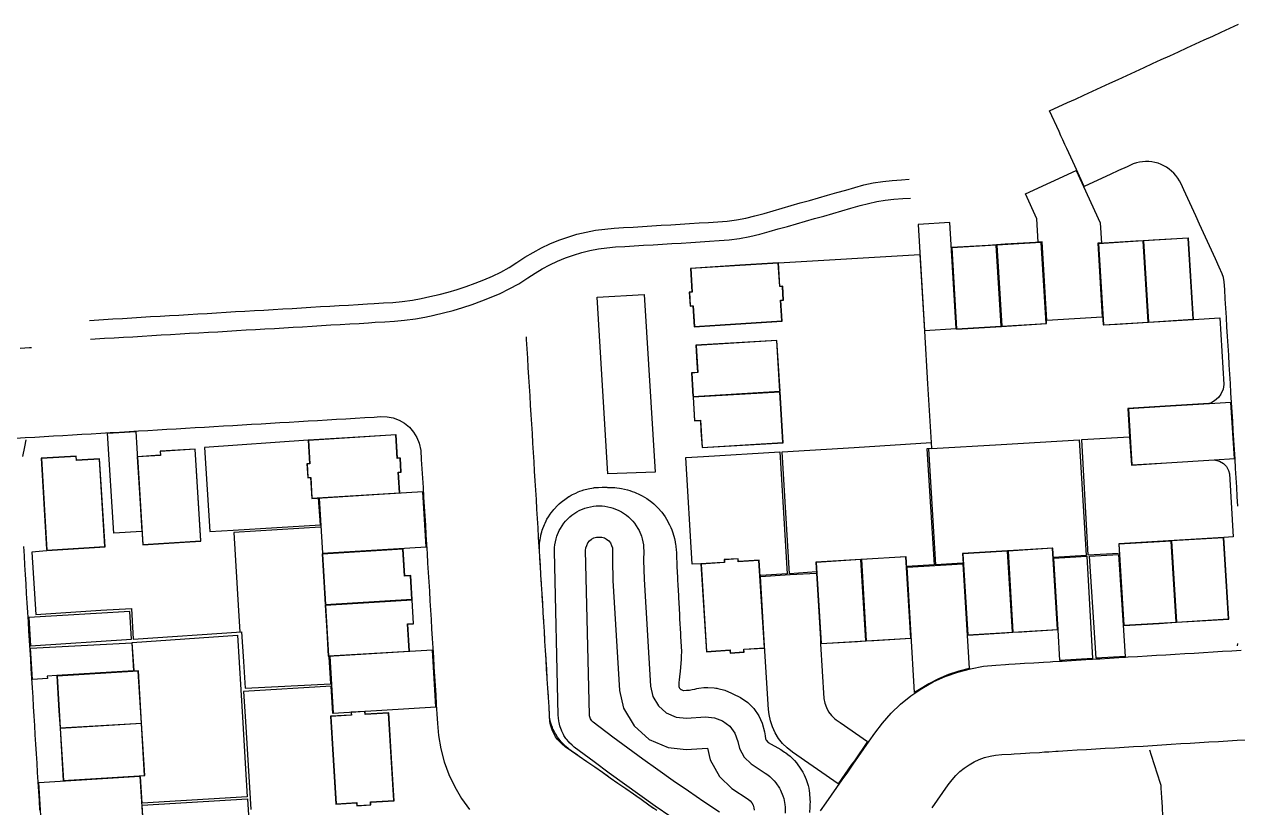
# Model space of a CAD drawing. Header units: metres. Extents: x 347065 to 347457, y 390101 to 390553.
# Drawn here: x 347131.3 to 347259.7, y 390384.8 to 390467.8 of the extents above; entities that cross this region are included whole.
import ezdxf

# ---------------------------------------------------------------- set-up
doc = ezdxf.new("R2010")
doc.units = ezdxf.units.M
for name, color, linetype in [('3D_LINES', 130, 'Continuous'), ('PLOTS EXTERNAL LEVEL', 3, 'Continuous'), ('PLOTS FFL', 1, 'Continuous')]:
    doc.layers.add(name, color=color, linetype=linetype)

msp = doc.modelspace()

# ---------------------------------------------------------------- linework, layer by layer
at = {"layer": '3D_LINES'}
for points in [[(347259.75, 390416.79, 45.98), (347259.69, 390417.79, 45.98), (347259.63, 390418.79, 45.98), (347259.57, 390419.78, 45.98), (347259.51, 390420.78, 45.97), (347259.45, 390421.78, 45.97), (347259.38, 390422.78, 45.96), (347259.32, 390423.78, 45.96), (347259.26, 390424.78, 45.95), (347259.2, 390425.77, 45.94), (347259.14, 390426.77, 45.93), (347259.08, 390427.77, 45.92), (347259.02, 390428.77, 45.9), (347258.96, 390429.77, 45.89), (347258.9, 390430.76, 45.88), (347258.84, 390431.76, 45.87), (347258.78, 390432.76, 45.85), (347258.72, 390433.76, 45.84), (347258.66, 390434.76, 45.83), (347258.59, 390435.76, 45.82), (347258.53, 390436.75, 45.8), (347258.47, 390437.75, 45.79), (347258.41, 390438.75, 45.78), (347258.35, 390439.74, 45.77), (347258.3, 390440.53, 45.75), (347258.22, 390440.98, 45.74), (347258.09, 390441.4, 45.73), (347257.78, 390442.09, 45.72), (347257.37, 390442.99, 45.7), (347256.95, 390443.9, 45.69), (347256.53, 390444.81, 45.68), (347256.12, 390445.72, 45.67), (347255.7, 390446.63, 45.65), (347255.28, 390447.54, 45.64), (347254.87, 390448.45, 45.63), (347254.45, 390449.36, 45.62), (347254.03, 390450.27, 45.6), (347253.74, 390450.91, 45.59), (347253.57, 390451.24, 45.59), (347253.39, 390451.52, 45.58), (347253.19, 390451.79, 45.56), (347252.97, 390452.04, 45.55), (347252.73, 390452.27, 45.53), (347252.48, 390452.48, 45.51), (347252.2, 390452.67, 45.49), (347251.91, 390452.83, 45.47), (347251.61, 390452.97, 45.46), (347251.3, 390453.09, 45.44), (347250.97, 390453.18, 45.42), (347250.65, 390453.24, 45.4), (347250.32, 390453.27, 45.38), (347249.98, 390453.27, 45.37), (347249.65, 390453.25, 45.35), (347249.32, 390453.2, 45.33), (347249, 390453.13, 45.31), (347248.67, 390453.02, 45.3), (347248.38, 390452.9, 45.28), (347248.02, 390452.73, 45.26), (347247.12, 390452.32, 45.23), (347246.21, 390451.9, 45.19), (347245.39, 390451.53, 45.16), (347243.48, 390450.65, 45.16), (347242.48, 390452.83, 45.17), (347242.27, 390453.29, 45.18), (347242.06, 390453.74, 45.19), (347241.85, 390454.2, 45.2), (347241.65, 390454.65, 45.22), (347241.44, 390455.1, 45.2), (347241.23, 390455.56, 45.19), (347241.02, 390456.01, 45.18), (347240.81, 390456.47, 45.17), (347239.81, 390458.65, 45.16), (347241.72, 390459.52, 45.16), (347242.54, 390459.9, 45.19), (347243.45, 390460.32, 45.23), (347244.36, 390460.73, 45.26), (347245.27, 390461.15, 45.3), (347246.18, 390461.57, 45.34), (347247.08, 390461.98, 45.37), (347247.99, 390462.4, 45.41), (347248.9, 390462.82, 45.44), (347249.81, 390463.23, 45.48), (347250.72, 390463.65, 45.52), (347251.63, 390464.07, 45.55), (347252.54, 390464.48, 45.59), (347253.45, 390464.9, 45.62), (347254.36, 390465.32, 45.66), (347255.27, 390465.73, 45.69), (347256.18, 390466.15, 45.73), (347257.08, 390466.57, 45.77), (347257.99, 390466.98, 45.8), (347258.9, 390467.4, 45.84), (347259.81, 390467.82, 45.87)], [(347237.25, 390449.86, 45.16), (347242.63, 390452.33, 45.16), (347245.17, 390446.77, 45.43), (347245.3, 390444.64, 45.55), (347244.91, 390444.62, 45.55), (347245.38, 390436.79, 45.55), (347239.52, 390436.43, 45.15), (347239.01, 390444.76, 45.15), (347238.62, 390444.74, 45.15), (347238.47, 390447.2, 45.16), (347237.25, 390449.86, 45.16)], [(347174.2, 390438.97, 43.86), (347175.17, 390439.19, 43.87), (347176.14, 390439.45, 43.87), (347177.09, 390439.73, 43.86), (347178.04, 390440.04, 43.84), (347178.98, 390440.38, 43.83), (347179.9, 390440.75, 43.82), (347180.82, 390441.15, 43.8), (347181.72, 390441.57, 43.79), (347182.59, 390442.04, 43.78), (347183.42, 390442.59, 43.76), (347184.26, 390443.15, 43.75), (347185.12, 390443.66, 43.74), (347186, 390444.14, 43.73), (347186.91, 390444.56, 43.71), (347187.84, 390444.95, 43.7), (347188.79, 390445.28, 43.71), (347189.75, 390445.57, 43.74), (347190.73, 390445.81, 43.77), (347191.72, 390446, 43.8), (347192.71, 390446.13, 43.83), (347193.71, 390446.22, 43.86), (347194.71, 390446.28, 43.89), (347195.71, 390446.34, 43.92), (347196.71, 390446.41, 43.95), (347197.71, 390446.47, 43.98), (347198.7, 390446.53, 44.01), (347199.7, 390446.59, 44.04), (347200.7, 390446.65, 44.07), (347201.7, 390446.71, 44.1), (347202.7, 390446.77, 44.13), (347203.69, 390446.83, 44.16), (347204.69, 390446.89, 44.19), (347205.68, 390446.98, 44.22), (347206.67, 390447.11, 44.25), (347207.65, 390447.29, 44.28), (347208.62, 390447.52, 44.31), (347209.58, 390447.79, 44.34), (347210.54, 390448.06, 44.37), (347211.5, 390448.34, 44.4), (347212.46, 390448.61, 44.43), (347213.42, 390448.89, 44.46), (347214.39, 390449.16, 44.49), (347215.35, 390449.44, 44.52), (347216.31, 390449.71, 44.55), (347217.27, 390449.99, 44.58), (347218.23, 390450.26, 44.61), (347219.19, 390450.54, 44.64), (347220.16, 390450.8, 44.67), (347221.14, 390451.01, 44.7), (347222.14, 390451.17, 44.73), (347223.14, 390451.28, 44.76), (347224.14, 390451.35, 44.79), (347224.95, 390451.4, 44.81)], [(347174.62, 390437.02, 43.81), (347175.65, 390437.25, 43.83), (347176.67, 390437.52, 43.84), (347177.69, 390437.82, 43.84), (347178.69, 390438.15, 43.84), (347179.69, 390438.51, 43.84), (347180.67, 390438.9, 43.83), (347181.64, 390439.32, 43.83), (347182.6, 390439.78, 43.83), (347183.62, 390440.32, 43.83), (347184.58, 390440.95, 43.81), (347185.33, 390441.46, 43.8), (347186.1, 390441.92, 43.79), (347186.9, 390442.35, 43.78), (347187.72, 390442.73, 43.76), (347188.56, 390443.08, 43.75), (347189.41, 390443.38, 43.76), (347190.28, 390443.64, 43.79), (347191.15, 390443.85, 43.82), (347192.04, 390444.02, 43.85), (347192.94, 390444.15, 43.88), (347193.84, 390444.23, 43.91), (347194.83, 390444.29, 43.94), (347195.83, 390444.35, 43.97), (347196.83, 390444.41, 44), (347197.83, 390444.47, 44.03), (347198.82, 390444.53, 44.06), (347199.82, 390444.59, 44.09), (347200.82, 390444.65, 44.12), (347201.82, 390444.71, 44.15), (347202.82, 390444.77, 44.18), (347203.82, 390444.83, 44.21), (347204.82, 390444.9, 44.24), (347205.9, 390444.99, 44.27), (347206.99, 390445.14, 44.3), (347208.06, 390445.33, 44.33), (347209.12, 390445.58, 44.36), (347210.13, 390445.87, 44.39), (347211.09, 390446.14, 44.42), (347212.05, 390446.41, 44.45), (347213.01, 390446.69, 44.48), (347213.97, 390446.96, 44.51), (347214.93, 390447.24, 44.54), (347215.9, 390447.51, 44.57), (347216.86, 390447.79, 44.6), (347217.82, 390448.06, 44.63), (347218.78, 390448.34, 44.66), (347219.74, 390448.61, 44.69), (347220.63, 390448.85, 44.72), (347221.52, 390449.04, 44.75), (347222.41, 390449.19, 44.78), (347223.31, 390449.29, 44.81), (347224.26, 390449.35, 44.84), (347225.07, 390449.4, 44.86)], [(347225.88, 390446.6, 44.95), (347226.57, 390435.39, 44.99), (347229.93, 390435.59, 45.15), (347229.24, 390446.82, 45.01), (347225.88, 390446.6, 44.95)], [(347211.11, 390442.54, 44.28), (347226.06, 390443.44, 44.94), (347226.56, 390435.3, 44.99), (347226.9, 390429.74, 44.98), (347227.28, 390423.51, 44.95)], [(347138.14, 390436.46, 43.18), (347138.64, 390436.49, 43.19), (347139.64, 390436.55, 43.2), (347140.64, 390436.61, 43.22), (347141.64, 390436.67, 43.23), (347142.63, 390436.73, 43.25), (347143.63, 390436.79, 43.26), (347144.63, 390436.85, 43.28), (347145.63, 390436.91, 43.3), (347146.63, 390436.96, 43.31), (347147.63, 390437.02, 43.33), (347148.62, 390437.08, 43.34), (347149.62, 390437.14, 43.36), (347150.62, 390437.2, 43.37), (347151.62, 390437.26, 43.39), (347152.62, 390437.32, 43.41), (347153.62, 390437.38, 43.42), (347154.61, 390437.43, 43.44), (347155.61, 390437.49, 43.45), (347156.61, 390437.55, 43.47), (347157.61, 390437.61, 43.48), (347158.61, 390437.67, 43.5), (347159.61, 390437.73, 43.52), (347160.6, 390437.79, 43.53), (347161.6, 390437.85, 43.55), (347162.6, 390437.91, 43.56), (347163.6, 390437.96, 43.58), (347164.6, 390438.02, 43.6), (347165.59, 390438.08, 43.61), (347166.59, 390438.14, 43.63), (347167.59, 390438.2, 43.64), (347168.3, 390438.24, 43.65), (347169.3, 390438.3, 43.69), (347170.29, 390438.36, 43.72), (347171.26, 390438.46, 43.75), (347172.36, 390438.61, 43.79), (347173.27, 390438.76, 43.82), (347174.2, 390438.97, 43.86)], [(347191.9, 390438.91, 44.02), (347196.9, 390439.2, 44.15), (347198.04, 390420.38, 43.93), (347193.05, 390420.2, 43.79), (347191.9, 390438.91, 44.02)], [(347138.26, 390434.47, 43.13), (347138.76, 390434.5, 43.14), (347139.76, 390434.56, 43.15), (347140.76, 390434.61, 43.17), (347141.75, 390434.67, 43.18), (347142.75, 390434.73, 43.2), (347143.75, 390434.79, 43.21), (347144.75, 390434.85, 43.23), (347145.75, 390434.91, 43.25), (347146.75, 390434.97, 43.26), (347147.74, 390435.03, 43.28), (347148.74, 390435.09, 43.29), (347149.74, 390435.14, 43.31), (347150.74, 390435.2, 43.32), (347151.74, 390435.26, 43.34), (347152.74, 390435.32, 43.36), (347153.73, 390435.38, 43.37), (347154.73, 390435.44, 43.39), (347155.73, 390435.5, 43.4), (347156.73, 390435.56, 43.42), (347157.73, 390435.61, 43.43), (347158.72, 390435.67, 43.45), (347159.72, 390435.73, 43.47), (347160.72, 390435.79, 43.48), (347161.72, 390435.85, 43.5), (347162.72, 390435.91, 43.51), (347163.72, 390435.97, 43.53), (347164.71, 390436.03, 43.55), (347165.71, 390436.09, 43.56), (347166.71, 390436.14, 43.58), (347167.71, 390436.2, 43.59), (347168.41, 390436.25, 43.6), (347169.41, 390436.3, 43.64), (347170.46, 390436.37, 43.67), (347171.5, 390436.48, 43.7), (347172.66, 390436.63, 43.74), (347173.65, 390436.8, 43.77), (347174.64, 390437.02, 43.81)], [(347255.04, 390436.55, 45.7), (347257.84, 390436.72, 45.87), (347258.26, 390429.66, 45.96), (347258.19, 390429.17, 45.96), (347257.96, 390428.64, 45.95), (347257.71, 390428.28, 45.95), (347257.29, 390427.93, 45.95), (347256.87, 390427.7, 45.94), (347256.68, 390427.65, 45.94), (347252.62, 390427.4, 45.82), (347248.1, 390427.11, 45.68), (347248.27, 390424.12, 45.66)], [(347198.21, 390384.55, 43.14), (347197.39, 390385.12, 43.14), (347196.57, 390385.7, 43.14), (347195.75, 390386.27, 43.14), (347194.93, 390386.84, 43.15), (347194.11, 390387.41, 43.15), (347193.29, 390387.99, 43.16), (347192.47, 390388.56, 43.17), (347191.65, 390389.13, 43.18), (347190.83, 390389.7, 43.19), (347190.01, 390390.28, 43.2), (347189.19, 390390.85, 43.21), (347188.53, 390391.31, 43.23), (347188.2, 390391.57, 43.24), (347187.95, 390391.81, 43.25), (347187.72, 390392.08, 43.26), (347187.51, 390392.36, 43.28), (347187.34, 390392.66, 43.29), (347187.19, 390392.98, 43.3), (347187.06, 390393.3, 43.31), (347186.97, 390393.64, 43.33), (347186.91, 390393.99, 43.34), (347186.87, 390394.56, 43.35), (347186.81, 390395.52, 43.36), (347186.75, 390396.51, 43.38), (347186.69, 390397.51, 43.39), (347186.63, 390398.51, 43.4), (347186.57, 390399.51, 43.41), (347186.5, 390400.51, 43.43), (347186.44, 390401.5, 43.44), (347186.38, 390402.5, 43.45), (347186.32, 390403.5, 43.46), (347186.26, 390404.5, 43.48), (347186.2, 390405.5, 43.49), (347186.14, 390406.5, 43.5), (347186.08, 390407.49, 43.51), (347186.02, 390408.49, 43.53), (347185.96, 390409.49, 43.54), (347185.9, 390410.49, 43.55), (347185.84, 390411.49, 43.56), (347185.78, 390412.48, 43.58), (347185.71, 390413.48, 43.59), (347185.65, 390414.48, 43.6), (347185.59, 390415.48, 43.61), (347185.53, 390416.48, 43.63), (347185.47, 390417.48, 43.64), (347185.41, 390418.47, 43.65), (347185.35, 390419.47, 43.66), (347185.29, 390420.47, 43.68), (347185.23, 390421.47, 43.69), (347185.17, 390422.47, 43.7), (347185.11, 390423.46, 43.71), (347185.05, 390424.46, 43.73), (347184.99, 390425.46, 43.74), (347184.92, 390426.46, 43.75), (347184.86, 390427.46, 43.76), (347184.8, 390428.45, 43.78), (347184.74, 390429.45, 43.79), (347184.68, 390430.45, 43.8), (347184.62, 390431.45, 43.81), (347184.56, 390432.45, 43.83), (347184.5, 390433.45, 43.84), (347184.44, 390434.44, 43.85), (347184.42, 390434.72, 43.85)], [(347130.8, 390433.53, 43.06), (347131.8, 390433.59, 43.08), (347132.03, 390433.6, 43.08)], [(347259.02, 390427.76, 45.92), (347256.76, 390427.62, 45.94), (347252.61, 390427.36, 45.82), (347248.15, 390427.09, 45.68), (347248.51, 390421.16, 45.64), (347252.19, 390421.38, 45.76), (347257.23, 390421.7, 45.92), (347259.38, 390421.83, 45.97), (347259.02, 390427.76, 45.92)], [(347130.35, 390423.98, 43.05), (347131.36, 390424.04, 43.06), (347132.36, 390424.1, 43.08), (347133.36, 390424.16, 43.09), (347134.36, 390424.22, 43.11), (347135.35, 390424.28, 43.13), (347136.35, 390424.34, 43.14), (347137.35, 390424.4, 43.16), (347138.35, 390424.45, 43.17), (347139.35, 390424.51, 43.19), (347140.35, 390424.57, 43.2), (347141.34, 390424.63, 43.22), (347142.34, 390424.69, 43.24), (347143.34, 390424.75, 43.25), (347144.34, 390424.81, 43.27), (347145.34, 390424.87, 43.28), (347146.34, 390424.93, 43.3), (347147.33, 390424.98, 43.31), (347148.33, 390425.04, 43.33), (347149.33, 390425.1, 43.35), (347150.33, 390425.16, 43.36), (347151.33, 390425.22, 43.38), (347152.33, 390425.28, 43.39), (347153.32, 390425.34, 43.41), (347154.32, 390425.4, 43.42), (347155.32, 390425.46, 43.44), (347156.32, 390425.51, 43.46), (347157.32, 390425.57, 43.47), (347158.32, 390425.63, 43.49), (347159.31, 390425.69, 43.5), (347160.31, 390425.75, 43.52), (347161.31, 390425.81, 43.53), (347162.31, 390425.87, 43.55), (347163.31, 390425.93, 43.57), (347164.3, 390425.99, 43.58), (347165.3, 390426.04, 43.6), (347166.3, 390426.1, 43.61), (347167.3, 390426.16, 43.63), (347168.3, 390426.22, 43.64), (347168.92, 390426.26, 43.66), (347169.66, 390426.24, 43.68), (347170.32, 390426.12, 43.69), (347170.94, 390425.89, 43.7), (347171.52, 390425.56, 43.71), (347172.03, 390425.14, 43.72), (347172.47, 390424.63, 43.72), (347172.82, 390424.07, 43.73), (347173.06, 390423.45, 43.72), (347173.23, 390422.69, 43.71), (347173.29, 390421.74, 43.7), (347173.35, 390420.74, 43.69), (347173.41, 390419.75, 43.68), (347173.47, 390418.75, 43.66), (347173.53, 390417.75, 43.65), (347173.59, 390416.75, 43.64), (347173.65, 390415.75, 43.63), (347173.72, 390414.76, 43.61), (347173.78, 390413.76, 43.6), (347173.84, 390412.76, 43.59), (347173.9, 390411.76, 43.58), (347173.96, 390410.76, 43.56), (347174.02, 390409.76, 43.55), (347174.08, 390408.77, 43.54), (347174.14, 390407.77, 43.53), (347174.2, 390406.77, 43.51), (347174.26, 390405.77, 43.5), (347174.32, 390404.77, 43.49), (347174.38, 390403.78, 43.48), (347174.44, 390402.78, 43.46), (347174.51, 390401.78, 43.45), (347174.57, 390400.78, 43.44), (347174.63, 390399.78, 43.43), (347174.69, 390398.79, 43.41), (347174.75, 390397.79, 43.4), (347174.81, 390396.79, 43.39), (347174.87, 390395.79, 43.38), (347174.93, 390394.79, 43.36), (347174.99, 390393.77, 43.35), (347175.1, 390392.48, 43.34), (347175.35, 390391.08, 43.33), (347175.72, 390389.7, 43.31), (347176.21, 390388.35, 43.3), (347176.83, 390387.06, 43.29), (347177.56, 390385.83, 43.28), (347178.4, 390384.67, 43.26)], [(347143.05, 390424.68, 43.24), (347143.69, 390414.1, 43.12), (347140.72, 390413.92, 43.07), (347140.08, 390424.51, 43.2), (347143.05, 390424.68, 43.24)], [(347247.1, 390411.75, 45.5), (347243.91, 390411.59, 45.5), (347243.24, 390423.83, 45.31), (347248.28, 390424.12, 45.66), (347248.47, 390421.12, 45.64), (347252.19, 390421.36, 45.76), (347257.24, 390421.67, 45.92), (347257.79, 390421.55, 45.9), (347258.22, 390421.29, 45.89), (347258.53, 390420.98, 45.88), (347258.75, 390420.57, 45.86), (347258.85, 390420.22, 45.85), (347259.25, 390413.52, 45.65), (347258.25, 390413.46, 45.65)], [(347131.11, 390422.04, 42.99), (347131.31, 390423.05, 43.07), (347131.45, 390423.79, 43.12)], [(347161.32, 390423.78, 43.67), (347150.35, 390423, 43.28), (347150.89, 390414.1, 43.28), (347153.38, 390414.25, 43.38), (347162.6, 390414.81, 43.67), (347162.42, 390417.65, 43.67)], [(347215.13, 390409.82, 44.75), (347212.28, 390409.62, 44.58), (347211.49, 390422.55, 44.28), (347219.12, 390423.01, 44.6), (347227.28, 390423.51, 44.95), (347227.32, 390422.87, 44.93), (347226.83, 390422.85, 44.93), (347227.58, 390410.56, 44.9), (347224.7, 390410.38, 44.75)], [(347230.59, 390410.74, 45.05), (347227.77, 390410.57, 44.9), (347227.03, 390422.86, 44.93)], [(347227.32, 390422.87, 44.95), (347234.7, 390423.32, 45.1), (347242.95, 390423.81, 45.31), (347243.7, 390411.54, 45.05), (347240.24, 390411.33, 45.05)], [(347202.89, 390410.68, 44.4), (347201.97, 390410.63, 44.4), (347201.28, 390421.93, 44.28), (347203.16, 390422.04, 44.38), (347211.25, 390422.53, 44.28), (347212.03, 390409.61, 44.58), (347209.23, 390409.44, 44.4)], [(347173.44, 390418.29, 43.66), (347162.48, 390417.63, 43.67), (347162.83, 390411.8, 43.45), (347173.8, 390412.47, 43.58), (347173.44, 390418.29, 43.66)], [(347197.89, 390384.77, 43.2), (347197.39, 390385.12, 43.2), (347196.57, 390385.7, 43.2), (347196.25, 390385.92, 43.2), (347196.25, 390385.92, 43.2), (347195.75, 390386.27, 43.2), (347194.93, 390386.84, 43.21), (347194.61, 390387.06, 43.21), (347194.61, 390387.07, 43.21), (347194.11, 390387.41, 43.21), (347193.29, 390387.99, 43.22), (347192.97, 390388.21, 43.22), (347192.97, 390388.21, 43.22), (347192.47, 390388.56, 43.23), (347191.65, 390389.13, 43.24), (347191.33, 390389.36, 43.24), (347191.33, 390389.36, 43.24), (347190.83, 390389.7, 43.25), (347190.01, 390390.28, 43.26), (347189.69, 390390.5, 43.26), (347189.68, 390390.5, 43.26), (347189.19, 390390.85, 43.27), (347189.19, 390390.85, 43.27), (347189.18, 390390.86, 43.27), (347189.17, 390390.87, 43.27), (347189.02, 390390.98, 43.28), (347189, 390390.99, 43.28), (347188.91, 390391.06, 43.28), (347188.89, 390391.08, 43.28), (347188.6, 390391.32, 43.29), (347188.58, 390391.34, 43.29), (347188.49, 390391.42, 43.29), (347188.47, 390391.45, 43.29), (347188.37, 390391.54, 43.29), (347188.33, 390391.58, 43.29), (347188.2, 390391.71, 43.3), (347188.18, 390391.74, 43.3), (347188.1, 390391.82, 43.31), (347188.08, 390391.85, 43.31), (347187.99, 390391.95, 43.31), (347187.84, 390392.14, 43.32), (347187.81, 390392.18, 43.32), (347187.74, 390392.27, 43.33), (347187.72, 390392.3, 43.33), (347187.52, 390392.62, 43.34), (347187.49, 390392.66, 43.34), (347187.44, 390392.76, 43.35), (347187.42, 390392.79, 43.35), (347187.38, 390392.88, 43.35), (347187.25, 390393.14, 43.36), (347187.23, 390393.18, 43.37), (347187.19, 390393.28, 43.37), (347187.17, 390393.33, 43.37), (347187.07, 390393.6, 43.38), (347187.04, 390393.69, 43.39), (347187.03, 390393.73, 43.39), (347187.01, 390393.81, 43.39), (347186.99, 390393.84, 43.39), (347186.99, 390393.84, 43.39), (347186.98, 390393.89, 43.39), (347186.91, 390394.26, 43.4), (347186.9, 390394.31, 43.4), (347186.88, 390394.43, 43.41), (347186.88, 390394.44, 43.41), (347186.88, 390394.45, 43.41), (347186.88, 390394.47, 43.41), (347186.87, 390394.51, 43.41), (347186.87, 390394.51, 43.41), (347186.86, 390394.6, 43.41), (347186.86, 390394.62, 43.41), (347186.86, 390394.64, 43.41), (347186.81, 390395.52, 43.42), (347186.75, 390396.51, 43.43), (347186.74, 390396.64, 43.44), (347186.69, 390397.51, 43.45), (347186.63, 390398.51, 43.46), (347186.62, 390398.63, 43.46), (347186.56, 390399.51, 43.47), (347186.5, 390400.51, 43.48), (347186.5, 390400.63, 43.49), (347186.44, 390401.5, 43.5), (347186.38, 390402.5, 43.51), (347186.37, 390402.63, 43.51), (347186.32, 390403.5, 43.52), (347186.26, 390404.5, 43.53), (347186.25, 390404.62, 43.54), (347186.2, 390405.5, 43.55), (347186.14, 390406.5, 43.56), (347186.13, 390406.62, 43.56), (347186.08, 390407.49, 43.57), (347186.02, 390408.49, 43.58), (347186.01, 390408.62, 43.59), (347185.96, 390409.49, 43.6), (347185.9, 390410.49, 43.61), (347185.89, 390410.61, 43.61), (347185.83, 390411.49, 43.62), (347185.81, 390411.97, 43.63), (347185.8, 390412.01, 43.63), (347185.8, 390412.07, 43.63), (347185.8, 390412.47, 43.63), (347185.8, 390412.51, 43.64), (347185.8, 390412.52, 43.64), (347185.8, 390412.52, 43.64), (347185.8, 390412.57, 43.64), (347185.82, 390412.85, 43.64), (347185.84, 390413, 43.64), (347185.94, 390413.64, 43.65), (347185.96, 390413.75, 43.65), (347185.97, 390413.79, 43.65), (347185.97, 390413.8, 43.65), (347185.99, 390413.84, 43.65), (347186.05, 390414.07, 43.66), (347186.1, 390414.23, 43.66), (347186.32, 390414.84, 43.67), (347186.39, 390414.99, 43.67), (347186.51, 390415.24, 43.67), (347186.59, 390415.39, 43.67), (347186.76, 390415.65, 43.68), (347186.94, 390415.94, 43.68), (347187.03, 390416.08, 43.68), (347187.21, 390416.3, 43.68), (347187.32, 390416.43, 43.68), (347187.76, 390416.9, 43.69), (347187.89, 390417.02, 43.69), (347188.1, 390417.21, 43.7), (347188.24, 390417.31, 43.7), (347188.5, 390417.5, 43.7), (347188.76, 390417.69, 43.7), (347188.91, 390417.79, 43.71), (347188.94, 390417.8, 43.71), (347189.15, 390417.93, 43.71), (347189.31, 390418.01, 43.71), (347189.64, 390418.17, 43.72), (347189.9, 390418.29, 43.72), (347190.07, 390418.36, 43.72), (347190.33, 390418.45, 43.73), (347190.38, 390418.47, 43.73), (347190.51, 390418.5, 43.73), (347190.97, 390418.62, 43.74), (347191.14, 390418.66, 43.74), (347191.33, 390418.7, 43.75), (347191.53, 390418.73, 43.75), (347191.54, 390418.73, 43.75), (347191.6, 390418.74, 43.75), (347191.8, 390418.76, 43.75), (347192.04, 390418.77, 43.76), (347192.44, 390418.79, 43.76), (347192.53, 390418.79, 43.77), (347192.54, 390418.79, 43.77), (347192.64, 390418.79, 43.77), (347192.92, 390418.78, 43.77), (347192.99, 390418.77, 43.77), (347193.02, 390418.77, 43.77), (347193.03, 390418.77, 43.77), (347193.12, 390418.76, 43.78), (347193.19, 390418.76, 43.78), (347193.77, 390418.74, 43.81), (347193.99, 390418.73, 43.82), (347194.27, 390418.69, 43.84), (347194.49, 390418.65, 43.85), (347195.13, 390418.51, 43.89), (347195.36, 390418.44, 43.9), (347195.63, 390418.35, 43.92), (347195.86, 390418.26, 43.93), (347196.45, 390417.99, 43.97), (347196.69, 390417.87, 43.98), (347196.93, 390417.73, 44), (347197.16, 390417.58, 44.01), (347197.68, 390417.19, 44.04), (347197.9, 390417.01, 44.06), (347198.11, 390416.82, 44.07), (347198.32, 390416.61, 44.09), (347198.75, 390416.13, 44.11), (347198.94, 390415.89, 44.13), (347199.1, 390415.66, 44.14), (347199.26, 390415.39, 44.15), (347199.57, 390414.82, 44.17), (347199.71, 390414.53, 44.18), (347199.82, 390414.27, 44.19), (347199.92, 390413.97, 44.2), (347200.09, 390413.34, 44.22), (347200.16, 390413.02, 44.23), (347200.18, 390412.94, 44.23), (347200.21, 390412.74, 44.23), (347200.24, 390412.53, 44.24), (347200.29, 390412.12, 44.25), (347200.3, 390411.91, 44.25)], [(347199.7, 390383.87, 43.1), (347198.06, 390385.01, 43.1), (347196.43, 390386.16, 43.1), (347194.8, 390387.33, 43.1), (347193.19, 390388.51, 43.1), (347191.58, 390389.7, 43.1), (347189.49, 390391.27, 43.1), (347189.26, 390391.46, 43.1), (347188.99, 390391.72, 43.1), (347188.91, 390391.81, 43.1), (347188.67, 390392.1, 43.1), (347188.6, 390392.19, 43.1), (347188.39, 390392.51, 43.1), (347188.34, 390392.61, 43.1), (347188.17, 390392.95, 43.1), (347188.12, 390393.05, 43.1), (347187.99, 390393.41, 43.1), (347187.96, 390393.52, 43.1), (347187.87, 390393.88, 43.1), (347187.85, 390394, 43.1), (347187.81, 390394.37, 43.1), (347187.79, 390394.66, 43.1), (347187.39, 390412.01, 43.1), (347187.4, 390412.41, 43.1), (347187.43, 390412.69, 43.1), (347187.56, 390413.32, 43.1), (347187.64, 390413.59, 43.1), (347187.89, 390414.19, 43.1), (347188.02, 390414.43, 43.1), (347188.38, 390414.97, 43.1), (347188.56, 390415.19, 43.1), (347189.01, 390415.65, 43.1), (347189.23, 390415.82, 43.1), (347189.77, 390416.18, 43.1), (347190.02, 390416.32, 43.1), (347190.61, 390416.56, 43.1), (347190.88, 390416.64, 43.1), (347191.52, 390416.77, 43.1), (347191.8, 390416.8, 43.1), (347192.44, 390416.8, 43.1), (347192.72, 390416.77, 43.1), (347193.36, 390416.64, 43.1), (347193.62, 390416.56, 43.1), (347194.22, 390416.32, 43.1), (347194.47, 390416.18, 43.1), (347195.01, 390415.82, 43.1), (347195.22, 390415.65, 43.1), (347195.68, 390415.19, 43.1), (347195.86, 390414.97, 43.1), (347196.22, 390414.43, 43.1), (347196.35, 390414.19, 43.1), (347196.6, 390413.59, 43.1), (347196.68, 390413.32, 43.1), (347196.81, 390412.69, 43.1), (347196.83, 390412.41, 43.1), (347196.85, 390412, 43.1)], [(347162.61, 390414.55, 43.45), (347153.43, 390413.99, 43.38), (347153.94, 390405.71, 43.08), (347154.07, 390403.46, 42.99)], [(347132.91, 390384.57, 41.42), (347132.85, 390385.57, 41.46), (347132.79, 390386.57, 41.5), (347132.72, 390387.57, 41.54), (347132.66, 390388.56, 41.58), (347132.6, 390389.56, 41.62), (347132.54, 390390.56, 41.66), (347132.48, 390391.56, 41.7), (347132.42, 390392.56, 41.74), (347132.36, 390393.56, 41.78), (347132.3, 390394.55, 41.82), (347132.24, 390395.55, 41.86), (347132.18, 390396.55, 41.9), (347132.11, 390397.55, 41.94), (347132.05, 390398.55, 41.98), (347131.99, 390399.54, 42.02), (347131.93, 390400.54, 42.06), (347131.87, 390401.54, 42.1), (347131.81, 390402.54, 42.14), (347131.75, 390403.54, 42.18), (347131.69, 390404.53, 42.22), (347131.63, 390405.53, 42.26), (347131.57, 390406.53, 42.3), (347131.5, 390407.53, 42.34), (347131.44, 390408.53, 42.38), (347131.38, 390409.53, 42.42), (347131.32, 390410.52, 42.46), (347131.26, 390411.52, 42.5), (347131.2, 390412.52, 42.54)], [(347204.85, 390384.36, 42), (347203.21, 390385.46, 42), (347201.58, 390386.58, 42), (347199.96, 390387.7, 42), (347198.35, 390388.84, 42), (347196.75, 390390, 42), (347195.15, 390391.16, 42), (347193.56, 390392.33, 42), (347191.49, 390393.9, 42), (347191.4, 390393.97, 42), (347191.33, 390394.05, 42), (347191.26, 390394.15, 42), (347191.2, 390394.25, 42), (347191.16, 390394.35, 42), (347191.12, 390394.46, 42), (347191.1, 390394.57, 42), (347191.1, 390394.69, 42), (347190.69, 390412.08, 42), (347190.72, 390412.36, 42), (347190.8, 390412.63, 42), (347190.93, 390412.88, 42), (347191.11, 390413.1, 42), (347191.32, 390413.27, 42), (347191.57, 390413.41, 42), (347191.84, 390413.49, 42), (347192.12, 390413.51, 42), (347192.4, 390413.49, 42), (347192.67, 390413.41, 42), (347192.91, 390413.27, 42), (347193.13, 390413.1, 42), (347193.31, 390412.88, 42), (347193.44, 390412.63, 42), (347193.52, 390412.36, 42), (347193.55, 390412.08, 42)], [(347133.61, 390412.04, 43.05), (347132.04, 390411.92, 43.05), (347132.47, 390405.3, 42.71), (347139.36, 390405.75, 42.71), (347142.59, 390405.96, 42.75), (347142.78, 390402.69, 42.62), (347154.25, 390403.47, 42.99), (347154.45, 390400.34, 42.99), (347154.63, 390397.49, 42.93), (347163.72, 390397.98, 43.45), (347163.55, 390400.84, 43.45)], [(347193.55, 390412.08, 42), (347193.52, 390411.05, 42), (347193.58, 390408.91, 42), (347194.29, 390397.25, 42), (347194.71, 390395.39, 42), (347195.81, 390393.51, 42), (347197.43, 390392.07, 42), (347199.42, 390391.21, 42), (347201.32, 390391.02, 42), (347203.59, 390391.16, 42), (347203.86, 390389.92, 42), (347204.85, 390388.15, 42), (347206.17, 390386.89, 42), (347207.9, 390385.75, 42), (347208.12, 390385.58, 42), (347208.3, 390385.36, 42), (347208.43, 390385.12, 42), (347208.51, 390384.85, 42), (347208.54, 390384.58, 42)], [(347196.85, 390412, 43.1), (347196.82, 390411.05, 43.1), (347196.88, 390409.05, 43.1), (347197.57, 390397.71, 43.1), (347197.81, 390396.61, 43.1), (347198.39, 390395.64, 43.1), (347199.23, 390394.89, 43.1), (347200.26, 390394.44, 43.1), (347201.38, 390394.33, 43.1), (347203.38, 390394.46, 43.1), (347204.32, 390394.38, 43.1), (347205.19, 390394.05, 43.1), (347205.94, 390393.48, 43.1), (347206.49, 390392.73, 43.1), (347206.82, 390391.85, 43.1), (347206.98, 390391.1, 43.1), (347207.48, 390390.2, 43.1), (347208.23, 390389.49, 43.1), (347209.71, 390388.51, 43.1), (347209.99, 390388.31, 43.1), (347210.2, 390388.14, 43.1), (347210.66, 390387.68, 43.1), (347210.84, 390387.47, 43.1), (347211.2, 390386.93, 43.1), (347211.33, 390386.69, 43.1), (347211.58, 390386.09, 43.1), (347211.66, 390385.82, 43.1), (347211.79, 390385.19, 43.1), (347211.82, 390384.91, 43.1), (347211.82, 390384.27, 43.1)], [(347200.3, 390411.91, 44.25), (347200.32, 390411.15, 44.27), (347200.33, 390410.96, 44.27), (347200.35, 390410.5, 44.28), (347200.36, 390410.35, 44.28), (347200.4, 390409.27, 44.28), (347200.41, 390409.16, 44.28), (347200.43, 390408.77, 44.28), (347200.44, 390408.61, 44.27), (347200.45, 390408.46, 44.27), (347200.51, 390407.27, 44.27), (347200.53, 390406.88, 44.27), (347200.54, 390406.73, 44.27), (347200.55, 390406.58, 44.27), (347200.62, 390405.28, 44.27), (347200.63, 390405, 44.27), (347200.64, 390404.85, 44.27), (347200.73, 390403.28, 44.26), (347200.73, 390403.27, 44.26), (347200.74, 390403.12, 44.26), (347200.75, 390402.96, 44.26), (347200.83, 390401.39, 44.26), (347200.84, 390401.28, 44.26), (347200.83, 390401.23, 44.26), (347200.82, 390401.08, 44.25), (347200.81, 390400.92, 44.25), (347200.8, 390400.75, 44.25), (347200.79, 390400.59, 44.24), (347200.7, 390399.27, 44.17), (347200.63, 390398.74, 44.14), (347200.58, 390398.37, 44.11), (347200.55, 390398.15, 44.1), (347200.55, 390397.97, 44.09), (347200.56, 390397.69, 44.07), (347200.6, 390397.59, 44.07), (347200.64, 390397.5, 44.06), (347200.78, 390397.36, 44.06), (347200.8, 390397.35, 44.06), (347201, 390397.27, 44.06), (347201.06, 390397.27, 44.06), (347201.38, 390397.28, 44.08), (347201.48, 390397.28, 44.08), (347201.69, 390397.31, 44.09), (347201.98, 390397.37, 44.1), (347202.24, 390397.41, 44.12), (347202.47, 390397.46, 44.13), (347202.69, 390397.49, 44.14), (347203.19, 390397.58, 44.14), (347203.2, 390397.58, 44.14), (347203.64, 390397.57, 44.14), (347204.29, 390397.53, 44.14), (347204.49, 390397.52, 44.14), (347204.58, 390397.51, 44.15), (347204.69, 390397.48, 44.15), (347205.43, 390397.28, 44.14), (347206.12, 390396.97, 44.11), (347206.28, 390396.9, 44.12), (347207.08, 390396.53, 44.14), (347207.85, 390396, 44.15), (347208.48, 390395.36, 44.15), (347209.01, 390394.59, 44.14), (347209.38, 390393.79, 44.13), (347209.62, 390392.89, 44.1), (347209.69, 390392.47, 44.08), (347209.72, 390392.13, 44.07), (347209.79, 390391.99, 44.06), (347210.03, 390391.76, 44.06), (347211.35, 390391, 44.09), (347211.48, 390390.92, 44.1), (347211.76, 390390.74, 44.1), (347211.89, 390390.65, 44.1), (347212.11, 390390.48, 44.11), (347212.33, 390390.29, 44.11), (347212.8, 390389.83, 44.11), (347213, 390389.61, 44.11), (347213.17, 390389.4, 44.11), (347213.34, 390389.15, 44.11), (347213.68, 390388.6, 44.1), (347213.82, 390388.34, 44.09), (347213.93, 390388.09, 44.09), (347214.04, 390387.82, 44.08), (347214.24, 390387.2, 44.06), (347214.31, 390386.93, 44.05), (347214.36, 390386.65, 44.04), (347214.4, 390386.38, 44.03), (347214.44, 390385.73, 44), (347214.45, 390385.46, 43.99), (347214.43, 390385.18, 43.98), (347214.42, 390384.98, 43.97), (347214.42, 390384.92, 43.96), (347214.39, 390384.33, 43.96)], [(347243.76, 390411.49, 45.05), (347244.37, 390400.64, 45.28), (347240.91, 390400.43, 45.14), (347240.71, 390403.69, 45.05), (347240.25, 390411.28, 45.05), (347243.76, 390411.49, 45.05)], [(347244.75, 390400.68, 45.29), (347244.05, 390411.5, 45.5), (347247.12, 390411.67, 45.5), (347247.61, 390404.17, 45.5), (347247.83, 390400.86, 45.42), (347244.75, 390400.68, 45.29)], [(347230.63, 390410.68, 45.05), (347231.31, 390399.6, 44.79), (347230.2, 390399.31, 44.76), (347229.11, 390398.94, 44.72), (347228.05, 390398.49, 44.69), (347227.02, 390397.97, 44.65), (347226.04, 390397.38, 44.62), (347225.51, 390397.03, 44.6), (347224.72, 390410.32, 44.75), (347230.63, 390410.68, 45.05)], [(347215.12, 390409.7, 44.75), (347215.54, 390402.71, 44.75), (347215.57, 390402.21, 44.75), (347215.92, 390396.41, 44.43), (347216.01, 390395.92, 44.4), (347216.18, 390395.45, 44.39), (347216.41, 390395.01, 44.37), (347216.72, 390394.61, 44.37), (347217.08, 390394.26, 44.37), (347217.22, 390394.16, 44.37), (347217.64, 390393.86, 44.37), (347220.55, 390391.84, 44.38), (347219.14, 390389.82, 44.28), (347218.85, 390389.41, 44.24), (347217.42, 390387.36, 44.14), (347212.58, 390390.74, 43.46), (347212.04, 390391.17, 43.44), (347211.55, 390391.65, 43.42), (347211.12, 390392.19, 43.43), (347210.76, 390392.78, 43.45), (347210.47, 390393.4, 43.48), (347210.25, 390394.06, 43.53), (347210.11, 390394.73, 43.59), (347210.05, 390395.25, 43.65), (347209.64, 390401.99, 44.4), (347209.2, 390409.34, 44.4), (347211.83, 390409.5, 44.56), (347212.33, 390409.53, 44.59), (347215.12, 390409.7, 44.75)], [(347131.9, 390401.99, 42.11), (347142.62, 390402.68, 42.62), (347142.44, 390405.63, 42.72), (347131.72, 390404.98, 42.23), (347131.9, 390401.99, 42.11)], [(347142.64, 390402.32, 41.81), (347142.83, 390399.35, 41.61), (347134.69, 390398.85, 41.6), (347133.69, 390398.79, 41.73), (347133.7, 390398.54, 41.76), (347132.12, 390398.44, 41.96), (347131.92, 390401.73, 42.1), (347142.64, 390402.32, 41.81)], [(347142.87, 390399.36, 41.6), (347142.69, 390402.35, 41.81), (347153.84, 390403.13, 42.15), (347154.36, 390394.45, 42.15), (347154.68, 390388.96, 42.15), (347154.86, 390386, 42.01), (347143.73, 390385.33, 41.6), (347143.56, 390388.1, 41.6)], [(347259.71, 390402, 45.88), (347259.76, 390402.25, 45.88)], [(347163.6, 390400.88, 43.45), (347163.96, 390394.87, 43.31), (347174.83, 390395.54, 43.37), (347174.47, 390401.54, 43.45), (347163.6, 390400.88, 43.45)], [(347215.57, 390384.53, 44.03), (347216.15, 390385.35, 44.07), (347216.72, 390386.17, 44.11), (347217.29, 390386.98, 44.15), (347217.86, 390387.8, 44.19), (347218.44, 390388.62, 44.23), (347219.01, 390389.44, 44.27), (347219.58, 390390.26, 44.31), (347220.15, 390391.08, 44.35), (347220.72, 390391.9, 44.39), (347221.32, 390392.75, 44.43), (347222.11, 390393.81, 44.47), (347223.03, 390394.85, 44.51), (347224.04, 390395.81, 44.55), (347225.13, 390396.69, 44.59), (347226.28, 390397.47, 44.63), (347227.5, 390398.16, 44.67), (347228.77, 390398.74, 44.71), (347230.08, 390399.21, 44.75), (347231.43, 390399.57, 44.79), (347232.8, 390399.82, 44.83), (347234.12, 390399.95, 44.87), (347235.16, 390400.02, 44.91), (347235.48, 390400.04, 44.92), (347236.15, 390400.08, 44.95), (347236.69, 390400.11, 44.97), (347237.15, 390400.14, 44.99), (347238.15, 390400.2, 45.03), (347238.68, 390400.23, 45.05), (347239.15, 390400.26, 45.07), (347239.89, 390400.3, 45.1), (347240.15, 390400.32, 45.11), (347240.89, 390400.36, 45.14), (347241.14, 390400.38, 45.15), (347242.14, 390400.44, 45.19), (347243.14, 390400.5, 45.23), (347244.14, 390400.56, 45.27), (347244.37, 390400.58, 45.28), (347244.75, 390400.6, 45.29), (347245.14, 390400.62, 45.31), (347246.14, 390400.68, 45.35), (347247.13, 390400.74, 45.39), (347247.84, 390400.79, 45.42), (347248.13, 390400.81, 45.43), (347249.13, 390400.87, 45.47), (347250.13, 390400.93, 45.51), (347251.13, 390400.99, 45.55), (347252.12, 390401.05, 45.58), (347253.12, 390401.11, 45.62), (347254.12, 390401.17, 45.65), (347255.12, 390401.23, 45.68), (347256.12, 390401.29, 45.7), (347257.12, 390401.35, 45.73), (347258.11, 390401.41, 45.75), (347259.11, 390401.47, 45.77), (347260.11, 390401.53, 45.78)], [(347163.91, 390394.84, 43.3), (347163.74, 390397.71, 43.3), (347154.46, 390397.14, 42.93), (347154.66, 390393.96, 42.85), (347155.23, 390384.67, 42.85)], [(347227.37, 390384.83, 44.31), (347227.94, 390385.65, 44.35), (347228.51, 390386.47, 44.39), (347229.07, 390387.26, 44.43), (347229.48, 390387.81, 44.47), (347229.88, 390388.26, 44.51), (347230.31, 390388.68, 44.55), (347230.78, 390389.05, 44.59), (347231.28, 390389.39, 44.63), (347231.81, 390389.69, 44.67), (347232.36, 390389.94, 44.71), (347232.93, 390390.15, 44.75), (347233.51, 390390.3, 44.79), (347234.1, 390390.41, 44.83), (347234.77, 390390.47, 44.87), (347235.73, 390390.53, 44.91), (347236.06, 390390.55, 44.92), (347236.73, 390390.59, 44.95), (347237.27, 390390.63, 44.97), (347237.73, 390390.65, 44.99), (347238.73, 390390.71, 45.03), (347239.26, 390390.75, 45.05), (347239.73, 390390.78, 45.07), (347240.47, 390390.82, 45.1), (347240.72, 390390.84, 45.11), (347241.72, 390390.9, 45.15), (347242.72, 390390.96, 45.19), (347243.72, 390391.02, 45.23), (347244.72, 390391.08, 45.27), (347245.71, 390391.14, 45.31), (347246.71, 390391.2, 45.35), (347247.71, 390391.26, 45.39), (347248.71, 390391.32, 45.43), (347249.71, 390391.38, 45.47), (347250.71, 390391.44, 45.51), (347251.7, 390391.5, 45.55), (347252.7, 390391.57, 45.58), (347253.7, 390391.63, 45.62), (347254.7, 390391.69, 45.65), (347255.7, 390391.75, 45.68), (347256.69, 390391.81, 45.7), (347257.69, 390391.87, 45.73), (347258.69, 390391.93, 45.75), (347259.69, 390391.99, 45.77), (347260.69, 390392.05, 45.78)], [(347251.81, 390383.91, 45.31), (347251.75, 390384.91, 45.36), (347251.69, 390385.91, 45.41), (347251.63, 390386.9, 45.46), (347251.61, 390387.21, 45.49), (347251.55, 390387.42, 45.51), (347251.24, 390388.4, 45.55), (347250.93, 390389.39, 45.59), (347250.62, 390390.37, 45.63), (347250.44, 390390.95, 45.65)], [(347132.78, 390387.51, 41.53), (347143.5, 390388.17, 41.59), (347143.86, 390382.25, 41.33), (347135.7, 390381.75, 41.33), (347135.73, 390381.26, 41.32), (347133.17, 390381.1, 41.31), (347132.78, 390387.51, 41.53)], [(347143.92, 390382.27, 41.33), (347143.74, 390385.11, 41.33), (347154.9, 390385.79, 41.87), (347155.07, 390382.91, 41.87)]]:
    msp.add_polyline3d(points, dxfattribs=at)
at = {"layer": 'PLOTS EXTERNAL LEVEL'}
for points in [[(347234.72, 390435.82, 45.15), (347239.48, 390436.11, 45.15), (347238.96, 390444.75, 45.15), (347235.11, 390444.51, 45.3), (347234.19, 390444.46, 45.3)], [(347249.74, 390444.89, 45.85), (347248.93, 390444.84, 45.85), (347244.98, 390444.6, 45.55), (347245.5, 390435.97, 45.55), (347246.96, 390436.05, 45.7), (347250.27, 390436.26, 45.7)], [(347250.27, 390436.26, 45.7), (347255.04, 390436.55, 45.7), (347254.51, 390445.18, 45.7), (347250.77, 390444.96, 45.85), (347249.74, 390444.89, 45.85)], [(347234.19, 390444.46, 45.3), (347233.31, 390444.4, 45.3), (347229.42, 390444.17, 45), (347229.95, 390435.53, 45.15), (347234.72, 390435.82, 45.15)], [(347211.35, 390438.56, 44.28), (347211.65, 390438.58, 44.28), (347211.56, 390440.08, 44.28), (347211.26, 390440.06, 44.28), (347211.11, 390442.54, 44.28), (347207.03, 390442.29, 44.42), (347201.8, 390441.96, 44.28), (347201.95, 390439.48, 44.28), (347201.65, 390439.46, 44.28), (347201.75, 390437.96, 44.28), (347202.05, 390437.98, 44.28), (347202.18, 390435.79, 44.28), (347211.49, 390436.38, 44.28), (347211.35, 390438.56, 44.28)], [(347211.35, 390438.56, 44.28), (347211.35, 390438.56, 44.28)], [(347211.27, 390428.95, 44.28), (347210.94, 390434.34, 44.28), (347202.35, 390433.82, 44.38), (347202.47, 390431.95, 44.42), (347202.53, 390430.94, 44.28), (347201.9, 390430.91, 44.28), (347202.05, 390428.39, 44.28)], [(347210.94, 390434.34, 44.28), (347210.94, 390434.34, 44.28)], [(347202.06, 390428.33, 44.28), (347202.21, 390425.81, 44.28), (347202.84, 390425.85, 44.28), (347202.9, 390424.79, 44.42), (347203.01, 390422.98, 44.38), (347211.6, 390423.5, 44.28), (347211.27, 390428.89, 44.28)], [(347170.86, 390420.36, 43.67), (347171.16, 390420.38, 43.67), (347171.07, 390421.88, 43.67), (347170.77, 390421.86, 43.67), (347170.62, 390424.34, 43.67), (347165.46, 390424.03, 43.83), (347161.31, 390423.77, 43.67), (347161.46, 390421.29, 43.67), (347161.16, 390421.27, 43.67), (347161.26, 390419.78, 43.67), (347161.56, 390419.8, 43.67), (347161.69, 390417.61, 43.67), (347171, 390418.18, 43.67), (347170.86, 390420.36, 43.67)], [(347149.36, 390422.83, 43.28), (347145.63, 390422.6, 43.28), (347145.66, 390422.16, 43.28), (347145.14, 390422.13, 43.42), (347143.22, 390422.01, 43.12), (347143.79, 390412.7, 43.12), (347148.22, 390412.97, 43.28), (347149.95, 390413.08, 43.28), (347149.36, 390422.83, 43.28)], [(347149.36, 390422.83, 43.28), (347149.36, 390422.83, 43.28)], [(347139.23, 390421.79, 43.05), (347137.39, 390421.67, 43.2), (347136.79, 390421.64, 43.05), (347136.76, 390422.08, 43.05), (347133.03, 390421.85, 42.9), (347133.62, 390412.21, 42.6), (347133.63, 390412.1, 43.05), (347139.8, 390412.48, 43.05), (347139.23, 390421.79, 43.05)], [(347139.23, 390421.79, 43.05), (347139.23, 390421.79, 43.05)], [(347170.86, 390420.36, 43.67), (347170.86, 390420.36, 43.67)], [(347258.78, 390404.83, 45.65), (347258.25, 390413.46, 45.65), (347247.14, 390412.78, 45.65), (347247.67, 390404.14, 45.65), (347251.4, 390404.37, 45.8), (347253.22, 390404.49, 45.8), (347255.11, 390404.6, 45.8), (347258.78, 390404.83, 45.65)], [(347252.69, 390413.12, 45.65), (347252.69, 390413.12, 45.65)], [(347258.25, 390413.46, 45.65), (347258.25, 390413.46, 45.65)], [(347172.33, 390406.91, 43.45), (347172.17, 390409.43, 43.45), (347171.54, 390409.39, 43.45), (347171.47, 390410.53, 43.6), (347171.37, 390412.26, 43.45), (347162.78, 390411.74, 43.45), (347163.11, 390406.35, 43.45)], [(347209.06, 390411.06, 44.4), (347206.87, 390410.92, 44.4), (347206.85, 390411.22, 44.4), (347205.36, 390411.13, 44.4), (347205.37, 390410.83, 44.4), (347204.61, 390410.78, 44.55), (347202.89, 390410.68, 44.4), (347203.48, 390401.37, 44.4), (347205.96, 390401.52, 44.4), (347205.98, 390401.22, 44.4), (347207.47, 390401.32, 44.4), (347207.45, 390401.62, 44.4), (347209.64, 390401.75, 44.4), (347209.06, 390411.06, 44.4)], [(347220.37, 390402.51, 44.9), (347221.21, 390402.56, 44.9), (347225.13, 390402.79, 44.75), (347224.62, 390411.43, 44.75), (347219.85, 390411.14, 44.75)], [(347224.62, 390411.43, 44.75), (347224.62, 390411.43, 44.75)], [(347235.37, 390412.05, 45.05), (347230.6, 390411.76, 45.05), (347231.14, 390403.12, 45.05), (347235.06, 390403.37, 45.2), (347235.91, 390403.42, 45.05)], [(347235.91, 390403.42, 45.05), (347236.86, 390403.48, 45.2), (347240.67, 390403.71, 45.05), (347240.15, 390412.35, 45.05), (347235.38, 390412.05, 45.05)], [(347240.15, 390412.35, 45.05), (347240.15, 390412.35, 45.05)], [(347209.06, 390411.06, 44.4), (347209.06, 390411.06, 44.4)], [(347219.84, 390411.14, 44.75), (347215.07, 390410.85, 44.75), (347215.6, 390402.22, 44.75), (347219.47, 390402.45, 44.9), (347220.37, 390402.51, 44.9)], [(347172.17, 390409.43, 43.45), (347172.17, 390409.43, 43.45)], [(347163.11, 390406.29, 43.45), (347163.28, 390403.56, 43.6), (347163.44, 390400.9, 43.45), (347172.03, 390401.42, 43.45), (347171.85, 390404.29, 43.45), (347172.48, 390404.33, 43.45), (347172.33, 390406.85, 43.45)], [(347171.85, 390404.29, 43.45), (347171.85, 390404.29, 43.45)], [(347143.67, 390393.79, 41.6), (347143.33, 390399.34, 41.6), (347134.7, 390398.82, 41.6), (347134.92, 390395.11, 41.75), (347135.04, 390393.27, 41.75)], [(347143.33, 390399.34, 41.6), (347143.33, 390399.34, 41.6)], [(347169.84, 390394.9, 43.3), (347167.36, 390394.75, 43.3), (347167.34, 390395.05, 43.3), (347165.85, 390394.95, 43.3), (347165.87, 390394.66, 43.3), (347163.68, 390394.53, 43.3), (347164.24, 390385.22, 43.3), (347166.43, 390385.35, 43.3), (347166.45, 390385.05, 43.3), (347167.95, 390385.14, 43.3), (347167.93, 390385.44, 43.3), (347170.41, 390385.59, 43.3), (347170.17, 390389.48, 43.45), (347169.84, 390394.9, 43.3)], [(347169.84, 390394.9, 43.3), (347169.84, 390394.9, 43.3)], [(347135.04, 390393.26, 41.75), (347135.15, 390391.4, 41.38), (347135.37, 390387.71, 41.6), (347144.01, 390388.24, 41.6), (347143.67, 390393.79, 41.6)]]:
    msp.add_polyline3d(points, dxfattribs=at)
at = {"layer": 'PLOTS FFL'}
for points in [[(347238.93, 390444.72, 45.3), (347234.22, 390444.43, 45.3), (347234.74, 390435.85, 45.3), (347239.46, 390436.14, 45.3), (347238.93, 390444.72, 45.3)], [(347249.72, 390444.87, 45.85), (347245, 390444.58, 45.85), (347245.53, 390435.99, 45.85), (347250.24, 390436.28, 45.85), (347249.72, 390444.87, 45.85)], [(347254.49, 390445.16, 45.85), (347249.77, 390444.87, 45.85), (347250.29, 390436.28, 45.85), (347255.01, 390436.57, 45.85), (347254.49, 390445.16, 45.85)], [(347234.17, 390444.43, 45.3), (347229.45, 390444.14, 45.3), (347229.97, 390435.56, 45.3), (347234.69, 390435.85, 45.3), (347234.17, 390444.43, 45.3)], [(347211.33, 390438.59, 44.42), (347211.62, 390438.61, 44.42), (347211.54, 390440.05, 44.42), (347211.24, 390440.03, 44.42), (347211.08, 390442.52, 44.42), (347201.82, 390441.94, 44.42), (347201.98, 390439.46, 44.42), (347201.68, 390439.44, 44.42), (347201.77, 390437.99, 44.42), (347202.07, 390438.01, 44.42), (347202.21, 390435.82, 44.42), (347211.47, 390436.4, 44.42), (347211.33, 390438.59, 44.42)], [(347210.92, 390434.31, 44.42), (347202.38, 390433.79, 44.42), (347202.56, 390430.92, 44.42), (347201.93, 390430.88, 44.42), (347202.08, 390428.41, 44.42), (347211.24, 390428.97, 44.42), (347210.92, 390434.31, 44.42)], [(347211.25, 390428.86, 44.42), (347202.08, 390428.31, 44.42), (347202.23, 390425.84, 44.42), (347202.86, 390425.88, 44.42), (347203.04, 390423, 44.42), (347211.57, 390423.52, 44.42), (347211.25, 390428.86, 44.42)], [(347170.84, 390420.39, 43.83), (347171.13, 390420.4, 43.83), (347171.05, 390421.85, 43.83), (347170.75, 390421.83, 43.83), (347170.6, 390424.32, 43.83), (347161.34, 390423.75, 43.83), (347161.49, 390421.27, 43.83), (347161.19, 390421.25, 43.83), (347161.28, 390419.8, 43.83), (347161.58, 390419.82, 43.83), (347161.71, 390417.64, 43.83), (347170.97, 390418.2, 43.83), (347170.84, 390420.39, 43.83)], [(347149.33, 390422.8, 43.42), (347145.65, 390422.58, 43.42), (347145.68, 390422.14, 43.42), (347143.25, 390421.99, 43.42), (347143.81, 390412.73, 43.42), (347149.93, 390413.1, 43.42), (347149.33, 390422.8, 43.42)], [(347139.2, 390421.76, 43.2), (347136.77, 390421.61, 43.2), (347136.74, 390422.05, 43.2), (347133.06, 390421.83, 43.2), (347133.65, 390412.13, 43.2), (347139.77, 390412.5, 43.2), (347139.2, 390421.76, 43.2)], [(347252.67, 390413.09, 45.8), (347247.16, 390412.76, 45.8), (347247.69, 390404.17, 45.8), (347253.2, 390404.51, 45.8), (347252.67, 390413.09, 45.8)], [(347258.22, 390413.44, 45.8), (347252.72, 390413.1, 45.8), (347253.25, 390404.51, 45.8), (347258.75, 390404.85, 45.8), (347258.22, 390413.44, 45.8)], [(347171.35, 390412.23, 43.6), (347162.81, 390411.71, 43.6), (347163.13, 390406.37, 43.6), (347172.3, 390406.93, 43.6), (347172.15, 390409.4, 43.6), (347171.52, 390409.36, 43.6), (347171.35, 390412.23, 43.6)], [(347224.6, 390411.4, 44.9), (347219.88, 390411.12, 44.9), (347220.39, 390402.53, 44.9), (347225.11, 390402.81, 44.9), (347224.6, 390411.4, 44.9)], [(347235.34, 390412.03, 45.2), (347230.63, 390411.73, 45.2), (347231.16, 390403.15, 45.2), (347235.88, 390403.44, 45.2), (347235.34, 390412.03, 45.2)], [(347240.12, 390412.32, 45.2), (347235.41, 390412.03, 45.2), (347235.93, 390403.44, 45.2), (347240.65, 390403.73, 45.2), (347240.12, 390412.32, 45.2)], [(347209.04, 390411.04, 44.55), (347206.85, 390410.9, 44.55), (347206.83, 390411.19, 44.55), (347205.38, 390411.11, 44.55), (347205.4, 390410.81, 44.55), (347202.92, 390410.65, 44.55), (347203.5, 390401.39, 44.55), (347205.98, 390401.55, 44.55), (347206, 390401.25, 44.55), (347207.45, 390401.35, 44.55), (347207.43, 390401.64, 44.55), (347209.61, 390401.78, 44.55), (347209.04, 390411.04, 44.55)], [(347219.82, 390411.12, 44.9), (347215.1, 390410.83, 44.9), (347215.62, 390402.24, 44.9), (347220.34, 390402.53, 44.9), (347219.82, 390411.12, 44.9)], [(347171.83, 390404.32, 43.6), (347172.46, 390404.35, 43.6), (347172.31, 390406.82, 43.6), (347163.14, 390406.27, 43.6), (347163.47, 390400.92, 43.6), (347172, 390401.44, 43.6), (347171.83, 390404.32, 43.6)], [(347143.31, 390399.32, 41.75), (347134.72, 390398.79, 41.75), (347135.06, 390393.29, 41.75), (347143.65, 390393.81, 41.75), (347143.31, 390399.32, 41.75)], [(347169.82, 390394.87, 43.45), (347167.34, 390394.73, 43.45), (347167.32, 390395.02, 43.45), (347165.87, 390394.93, 43.45), (347165.89, 390394.63, 43.45), (347163.7, 390394.5, 43.45), (347164.27, 390385.24, 43.45), (347166.46, 390385.38, 43.45), (347166.47, 390385.08, 43.45), (347167.92, 390385.16, 43.45), (347167.9, 390385.46, 43.45), (347170.38, 390385.61, 43.45), (347169.82, 390394.87, 43.45)], [(347143.65, 390393.76, 41.75), (347135.06, 390393.24, 41.75), (347135.4, 390387.74, 41.75), (347143.98, 390388.26, 41.75), (347143.65, 390393.76, 41.75)]]:
    msp.add_polyline3d(points, dxfattribs=at)

doc.saveas('drawing.dxf')
